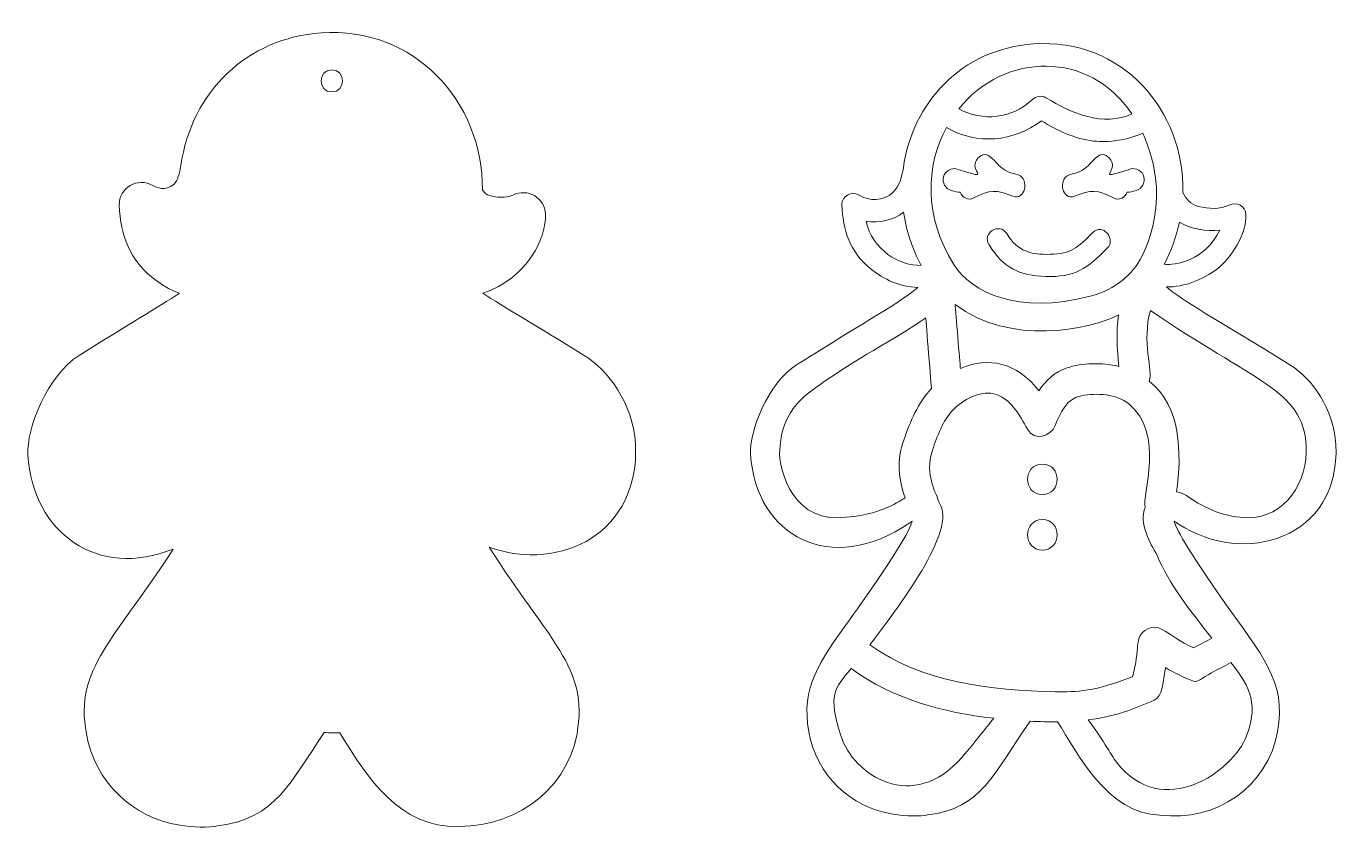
# Model space of a CAD drawing. Header units: inches. Extents: x 0.69 to 7.28, y -0.01 to 4.02.
import ezdxf

# ---------------------------------------------------------------- set-up
doc = ezdxf.new("R2010")
doc.units = ezdxf.units.IN
doc.header["$MEASUREMENT"] = 0
doc.layers.add('_U+0421_U+043B_U+043E_U+0439 1', color=7, linetype='Continuous')

msp = doc.modelspace()

# ---------------------------------------------------------------- linework, layer by layer
at = {"layer": '_U+0421_U+043B_U+043E_U+0439 1', "color": 12, "lineweight": 9, "true_color": 0xe30613}
for points, knots in [([(3.7439, 1.9307), (3.7323, 2.1343), (3.6065, 2.2998), (3.4871, 2.3734), (3.2429, 2.5244), (3.0804, 2.6191), (2.9799, 2.6838), (3.2072, 2.7606), (3.2984, 2.9649), (3.2933, 3.08), (3.2896, 3.1644), (3.2041, 3.2113), (3.1301, 3.1756), (3.0936, 3.158), (3.0472, 3.1644), (3.0147, 3.1728), (2.9984, 3.1771), (2.9888, 3.1845), (2.9783, 3.2023), (2.9801, 3.6444), (2.6379, 4.0204), (2.1704, 3.9874), (1.8024, 3.9622), (1.5205, 3.6948), (1.4682, 3.3218), (1.4605, 3.2829), (1.454, 3.2495), (1.4323, 3.2293), (1.3927, 3.1923), (1.3456, 3.2133), (1.3271, 3.224), (1.2539, 3.2666), (1.1569, 3.2124), (1.1601, 3.126), (1.1659, 2.9661), (1.217, 2.8518), (1.3207, 2.7664), (1.3648, 2.7302), (1.412, 2.7026), (1.4609, 2.6843), (1.3619, 2.6197), (1.2008, 2.5245), (0.9589, 2.3731), (0.7982, 2.2717), (0.6943, 2.0049), (0.7027, 1.8748), (0.7268, 1.4826), (1.0536, 1.2519), (1.4292, 1.4039), (1.1385, 0.9471), (0.9346, 0.811), (0.995, 0.4793), (1.0391, 0.2389), (1.2228, 0.0595), (1.4631, 0.0221), (1.5256, 0.0104), (1.6096, 0.0089), (1.6539, 0.0186), (1.9425, 0.053), (2.0178, 0.2387), (2.186, 0.4853), (2.2141, 0.4841), (2.2397, 0.4835), (2.2645, 0.4833), (2.3668, 0.3191), (2.5264, 0.0378), (2.8034, 0.0172), (3.1137, -0.0059), (3.3964, 0.1786), (3.4516, 0.4795), (3.5121, 0.8115), (3.307, 0.9483), (3.012, 1.4126), (3.3753, 1.2853), (3.769, 1.4895), (3.7439, 1.9307)], [0, 0, 0, 0, 1, 1, 1, 2, 2, 2, 3, 3, 3, 4, 4, 4, 5, 5, 5, 6, 6, 6, 7, 7, 7, 8, 8, 8, 9, 9, 9, 10, 10, 10, 11, 11, 11, 12, 12, 12, 13, 13, 13, 14, 14, 14, 15, 15, 15, 16, 16, 16, 17, 17, 17, 18, 18, 18, 19, 19, 19, 20, 20, 20, 21, 21, 21, 22, 22, 22, 23, 23, 23, 24, 24, 24, 25, 25, 25, 25]), ([(7.2509, 1.9275), (7.2408, 2.1052), (7.1326, 2.257), (7.0204, 2.3262), (6.6539, 2.5527), (6.4729, 2.6518), (6.4038, 2.7158), (6.4905, 2.7137), (6.5917, 2.7561), (6.6536, 2.8035), (6.7284, 2.8606), (6.8046, 2.9817), (6.8003, 3.0776), (6.7984, 3.1217), (6.7552, 3.1441), (6.7168, 3.1256), (6.6694, 3.1027), (6.6131, 3.1061), (6.5632, 3.1191), (6.5216, 3.1299), (6.5017, 3.1556), (6.4851, 3.1887), (6.4939, 3.5985), (6.1823, 3.9634), (5.7367, 3.932), (5.3756, 3.9072), (5.1302, 3.6357), (5.0855, 3.3126), (5.0765, 3.2673), (5.068, 3.2216), (5.0328, 3.1887), (4.9837, 3.1429), (4.9176, 3.1434), (4.8617, 3.176), (4.8263, 3.1966), (4.7765, 3.1706), (4.7781, 3.128), (4.7828, 2.9995), (4.8173, 2.8926), (4.9185, 2.8093), (4.9892, 2.7511), (5.0702, 2.7159), (5.1574, 2.7136), (5.0872, 2.6494), (4.9083, 2.5498), (4.551, 2.3261), (4.4077, 2.2357), (4.3135, 1.9898), (4.3207, 1.8782), (4.3458, 1.4693), (4.7226, 1.264), (5.1177, 1.5352), (5.1212, 1.5377), (5.1259, 1.5409), (5.1297, 1.5431), (5.1103, 1.4586), (4.8594, 1.1097), (4.8088, 1.0395), (4.6661, 0.8417), (4.5718, 0.711), (4.6121, 0.4894), (4.652, 0.2722), (4.8184, 0.1102), (5.035, 0.0768), (5.0956, 0.0654), (5.1751, 0.0656), (5.207, 0.0734), (5.4784, 0.1046), (5.5399, 0.2834), (5.7203, 0.5423), (5.7664, 0.5399), (5.8104, 0.5385), (5.8575, 0.5389), (5.9573, 0.3851), (6.1085, 0.0746), (6.37, 0.0727), (6.6508, 0.0339), (6.9094, 0.2165), (6.9594, 0.4894), (7.0059, 0.7443), (6.8742, 0.8789), (6.695, 1.1348), (6.4985, 1.415), (6.447, 1.5129), (6.4416, 1.5433), (6.4472, 1.54), (6.4577, 1.5326), (6.4636, 1.5287), (6.7913, 1.3141), (7.2752, 1.4538), (7.2509, 1.9275)], [0, 0, 0, 0, 1, 1, 1, 2, 2, 2, 3, 3, 3, 4, 4, 4, 5, 5, 5, 6, 6, 6, 7, 7, 7, 8, 8, 8, 9, 9, 9, 10, 10, 10, 11, 11, 11, 12, 12, 12, 13, 13, 13, 14, 14, 14, 15, 15, 15, 16, 16, 16, 17, 17, 17, 18, 18, 18, 19, 19, 19, 20, 20, 20, 21, 21, 21, 22, 22, 22, 23, 23, 23, 24, 24, 24, 25, 25, 25, 26, 26, 26, 27, 27, 27, 28, 28, 28, 29, 29, 29, 30, 30, 30, 30]), ([(6.2302, 3.5818), (6.0864, 3.5158), (5.9278, 3.5851), (5.7992, 3.6626), (5.7775, 3.6758), (5.7499, 3.6706), (5.7319, 3.654), (5.6258, 3.556), (5.4833, 3.5429), (5.3627, 3.607), (5.5916, 3.8923), (6.0174, 3.9006), (6.2302, 3.5818)], [0, 0, 0, 0, 1, 1, 1, 2, 2, 2, 3, 3, 3, 4, 4, 4, 4]), ([(2.2236, 3.6917), (2.1519, 3.6917), (2.1521, 3.8028), (2.2236, 3.8028), (2.2952, 3.8028), (2.2951, 3.6917), (2.2236, 3.6917)], [0, 0, 0, 0, 1, 1, 1, 2, 2, 2, 2]), ([(5.3007, 3.5137), (5.4519, 3.4257), (5.6372, 3.4412), (5.7764, 3.5469), (5.8577, 3.4993), (5.943, 3.4566), (6.0378, 3.446), (6.1127, 3.4377), (6.2087, 3.4511), (6.2839, 3.4852), (6.2886, 3.475), (6.2933, 3.4649), (6.2977, 3.4543), (6.4365, 3.1173), (6.2749, 2.8479), (6.2411, 2.8082), (6.2187, 2.7818), (6.1608, 2.7065), (6.0204, 2.6694), (5.6586, 2.5739), (5.4264, 2.6885), (5.3388, 2.8274), (5.1874, 3.0676), (5.1972, 3.3224), (5.3007, 3.5137)], [0, 0, 0, 0, 1, 1, 1, 2, 2, 2, 3, 3, 3, 4, 4, 4, 5, 5, 5, 6, 6, 6, 7, 7, 7, 8, 8, 8, 8]), ([(5.3697, 3.1896), (5.3558, 3.1913), (5.3439, 3.1926), (5.325, 3.1986), (5.2954, 3.2082), (5.2793, 3.2366), (5.2862, 3.267), (5.2927, 3.2953), (5.3269, 3.3147), (5.3546, 3.3058), (5.4885, 3.2626), (5.4586, 3.2748), (5.4464, 3.3089), (5.4359, 3.3382), (5.4583, 3.3686), (5.4852, 3.3773), (5.5152, 3.387), (5.5511, 3.3352), (5.5638, 3.3237), (5.6111, 3.2808), (5.6299, 3.2892), (5.6602, 3.2771), (5.7197, 3.2533), (5.6939, 3.146), (5.6339, 3.1699), (5.5509, 3.2031), (5.5198, 3.2029), (5.4389, 3.1612), (5.4092, 3.1459), (5.3816, 3.1643), (5.3697, 3.1896)], [0, 0, 0, 0, 1, 1, 1, 2, 2, 2, 3, 3, 3, 4, 4, 4, 5, 5, 5, 6, 6, 6, 7, 7, 7, 8, 8, 8, 9, 9, 9, 10, 10, 10, 10]), ([(5.9161, 3.2771), (5.9464, 3.2892), (5.9652, 3.2809), (6.0125, 3.3237), (6.0252, 3.3352), (6.0611, 3.387), (6.0911, 3.3773), (6.118, 3.3686), (6.1404, 3.3382), (6.1299, 3.3089), (6.1177, 3.2748), (6.0878, 3.2626), (6.2217, 3.3058), (6.2494, 3.3147), (6.2836, 3.2954), (6.2901, 3.267), (6.297, 3.2366), (6.2809, 3.2082), (6.2513, 3.1986), (6.2324, 3.1926), (6.2205, 3.1913), (6.2066, 3.1896), (6.1947, 3.1643), (6.1671, 3.1459), (6.1374, 3.1612), (6.0565, 3.2029), (6.0254, 3.2031), (5.9424, 3.17), (5.8824, 3.146), (5.8566, 3.2533), (5.9161, 3.2771)], [0, 0, 0, 0, 1, 1, 1, 2, 2, 2, 3, 3, 3, 4, 4, 4, 5, 5, 5, 6, 6, 6, 7, 7, 7, 8, 8, 8, 9, 9, 9, 10, 10, 10, 10]), ([(4.8986, 3.0457), (4.9663, 3.0337), (5.0324, 3.049), (5.0868, 3.0893), (5.1, 3.0002), (5.1286, 2.9105), (5.1742, 2.8239), (5.068, 2.8195), (4.9293, 2.9012), (4.8986, 3.0457)], [0, 0, 0, 0, 1, 1, 1, 2, 2, 2, 3, 3, 3, 3]), ([(5.8199, 2.8791), (5.9269, 2.8817), (5.9594, 2.9123), (6.0334, 2.9879), (6.0814, 3.0369), (6.1539, 2.9585), (6.1058, 2.9094), (6.0042, 2.8056), (5.9433, 2.7639), (5.7975, 2.7682), (5.6685, 2.772), (5.589, 2.8079), (5.5145, 2.9264), (5.4772, 2.9857), (5.5659, 3.0412), (5.6028, 2.9825), (5.6602, 2.8913), (5.7231, 2.8768), (5.8199, 2.8791)], [0, 0, 0, 0, 1, 1, 1, 2, 2, 2, 3, 3, 3, 4, 4, 4, 5, 5, 5, 6, 6, 6, 6]), ([(6.4679, 3.0408), (6.5216, 3.0052), (6.6062, 2.9935), (6.6696, 3.0003), (6.5971, 2.847), (6.4435, 2.822), (6.3918, 2.829), (6.4279, 2.8985), (6.4529, 2.9697), (6.4679, 3.0408)], [0, 0, 0, 0, 1, 1, 1, 2, 2, 2, 3, 3, 3, 3]), ([(6.1651, 2.3182), (6.079, 2.3387), (5.9817, 2.3358), (5.904, 2.3101), (5.8414, 2.2894), (5.7978, 2.2473), (5.7644, 2.1964), (5.653, 2.3373), (5.512, 2.3695), (5.3709, 2.3068), (5.3682, 2.3405), (5.348, 2.5891), (5.3448, 2.6281), (5.6178, 2.4203), (6.0142, 2.5), (6.1633, 2.5754), (6.1501, 2.4913), (6.1547, 2.4053), (6.1651, 2.3182)], [0, 0, 0, 0, 1, 1, 1, 2, 2, 2, 3, 3, 3, 4, 4, 4, 5, 5, 5, 6, 6, 6, 6]), ([(6.317, 2.2449), (6.3364, 2.2931), (6.2776, 2.445), (6.3226, 2.5977), (6.8321, 2.2472), (7.0906, 2.2007), (7.1023, 1.9201), (7.1128, 1.7437), (6.9974, 1.5585), (6.8098, 1.5603), (6.7022, 1.5614), (6.5977, 1.6053), (6.5092, 1.6668), (6.492, 1.6788), (6.473, 1.6866), (6.4536, 1.6904), (6.4794, 1.8873), (6.4769, 2.1159), (6.317, 2.2449)], [0, 0, 0, 0, 1, 1, 1, 2, 2, 2, 3, 3, 3, 4, 4, 4, 5, 5, 5, 6, 6, 6, 6]), ([(5.0875, 1.9496), (5.0506, 1.8466), (5.0623, 1.7545), (5.0941, 1.6603), (5.075, 1.6499), (4.9767, 1.5696), (4.7618, 1.5604), (4.5159, 1.5498), (4.4496, 1.84), (4.4693, 1.9188), (4.4791, 2.102), (4.5966, 2.1787), (4.7086, 2.2554), (4.8755, 2.3697), (5.0712, 2.4712), (5.1973, 2.5608), (5.1992, 2.5424), (5.2253, 2.2153), (5.2267, 2.2078), (5.1579, 2.137), (5.1205, 2.0418), (5.0875, 1.9496)], [0, 0, 0, 0, 1, 1, 1, 2, 2, 2, 3, 3, 3, 4, 4, 4, 5, 5, 5, 6, 6, 6, 7, 7, 7, 7]), ([(6.63, 0.9583), (6.5977, 0.9406), (6.5671, 0.9242), (6.5377, 0.9087), (6.4013, 0.9736), (6.3751, 1.037), (6.3057, 1.0024), (6.2376, 0.9684), (6.2723, 0.9033), (6.2335, 0.765), (6.0488, 0.6916), (5.9506, 0.6876), (5.8453, 0.6898), (5.5246, 0.6965), (5.1765, 0.7354), (4.9185, 0.9243), (5.0498, 1.1007), (5.3622, 1.5004), (5.2643, 1.6362), (5.255, 1.6754), (5.1886, 1.7757), (5.2313, 1.8989), (5.2554, 1.9685), (5.2823, 2.0464), (5.3345, 2.1003), (5.3809, 2.1483), (5.4691, 2.1986), (5.5373, 2.1815), (5.6213, 2.1604), (5.6687, 2.0743), (5.7066, 2.0041), (5.7408, 1.9407), (5.8235, 1.9656), (5.8462, 2.0223), (5.8723, 2.0875), (5.9017, 2.1577), (5.9777, 2.1715), (6.0543, 2.1855), (6.1518, 2.1805), (6.2146, 2.1303), (6.3963, 1.985), (6.2793, 1.6688), (6.2959, 1.6125), (6.2631, 1.5351), (6.3207, 1.434), (6.3557, 1.3734), (6.4124, 1.2337), (6.5256, 1.0895), (6.63, 0.9583)], [0, 0, 0, 0, 1, 1, 1, 2, 2, 2, 3, 3, 3, 4, 4, 4, 5, 5, 5, 6, 6, 6, 7, 7, 7, 8, 8, 8, 9, 9, 9, 10, 10, 10, 11, 11, 11, 12, 12, 12, 13, 13, 13, 14, 14, 14, 15, 15, 15, 16, 16, 16, 16]), ([(5.7814, 1.6766), (5.683, 1.6766), (5.6831, 1.8294), (5.7814, 1.8294), (5.8799, 1.8294), (5.8797, 1.6766), (5.7814, 1.6766)], [0, 0, 0, 0, 1, 1, 1, 2, 2, 2, 2]), ([(5.7814, 1.3986), (5.683, 1.3986), (5.6831, 1.5514), (5.7814, 1.5514), (5.8799, 1.5514), (5.8797, 1.3986), (5.7814, 1.3986)], [0, 0, 0, 0, 1, 1, 1, 2, 2, 2, 2]), ([(5.3798, 0.3627), (5.1342, 0.0778), (4.8337, 0.2719), (4.7719, 0.4711), (4.7055, 0.6724), (4.7433, 0.7104), (4.8247, 0.8054), (5.0344, 0.653), (5.2832, 0.5858), (5.5386, 0.5569), (5.497, 0.5063), (5.4481, 0.4418), (5.3798, 0.3627)], [0, 0, 0, 0, 1, 1, 1, 2, 2, 2, 3, 3, 3, 4, 4, 4, 4]), ([(6.7256, 0.8367), (6.8006, 0.7383), (6.8729, 0.6478), (6.8037, 0.4689), (6.7373, 0.2919), (6.3859, 0.0395), (6.1524, 0.3375), (6.1268, 0.3701), (6.0764, 0.4644), (6.0109, 0.5487), (6.1506, 0.5662), (6.2357, 0.6031), (6.3223, 0.6388), (6.379, 0.6621), (6.3804, 0.6878), (6.3972, 0.8111), (6.4364, 0.7858), (6.495, 0.7587), (6.5386, 0.7431), (6.5586, 0.7359), (6.5795, 0.7585), (6.6277, 0.7841), (6.6605, 0.8013), (6.6932, 0.8188), (6.7256, 0.8367)], [0, 0, 0, 0, 1, 1, 1, 2, 2, 2, 3, 3, 3, 4, 4, 4, 5, 5, 5, 6, 6, 6, 7, 7, 7, 8, 8, 8, 8])]:
    msp.add_open_spline(points, degree=3, knots=knots, dxfattribs=at)

doc.saveas('drawing.dxf')
